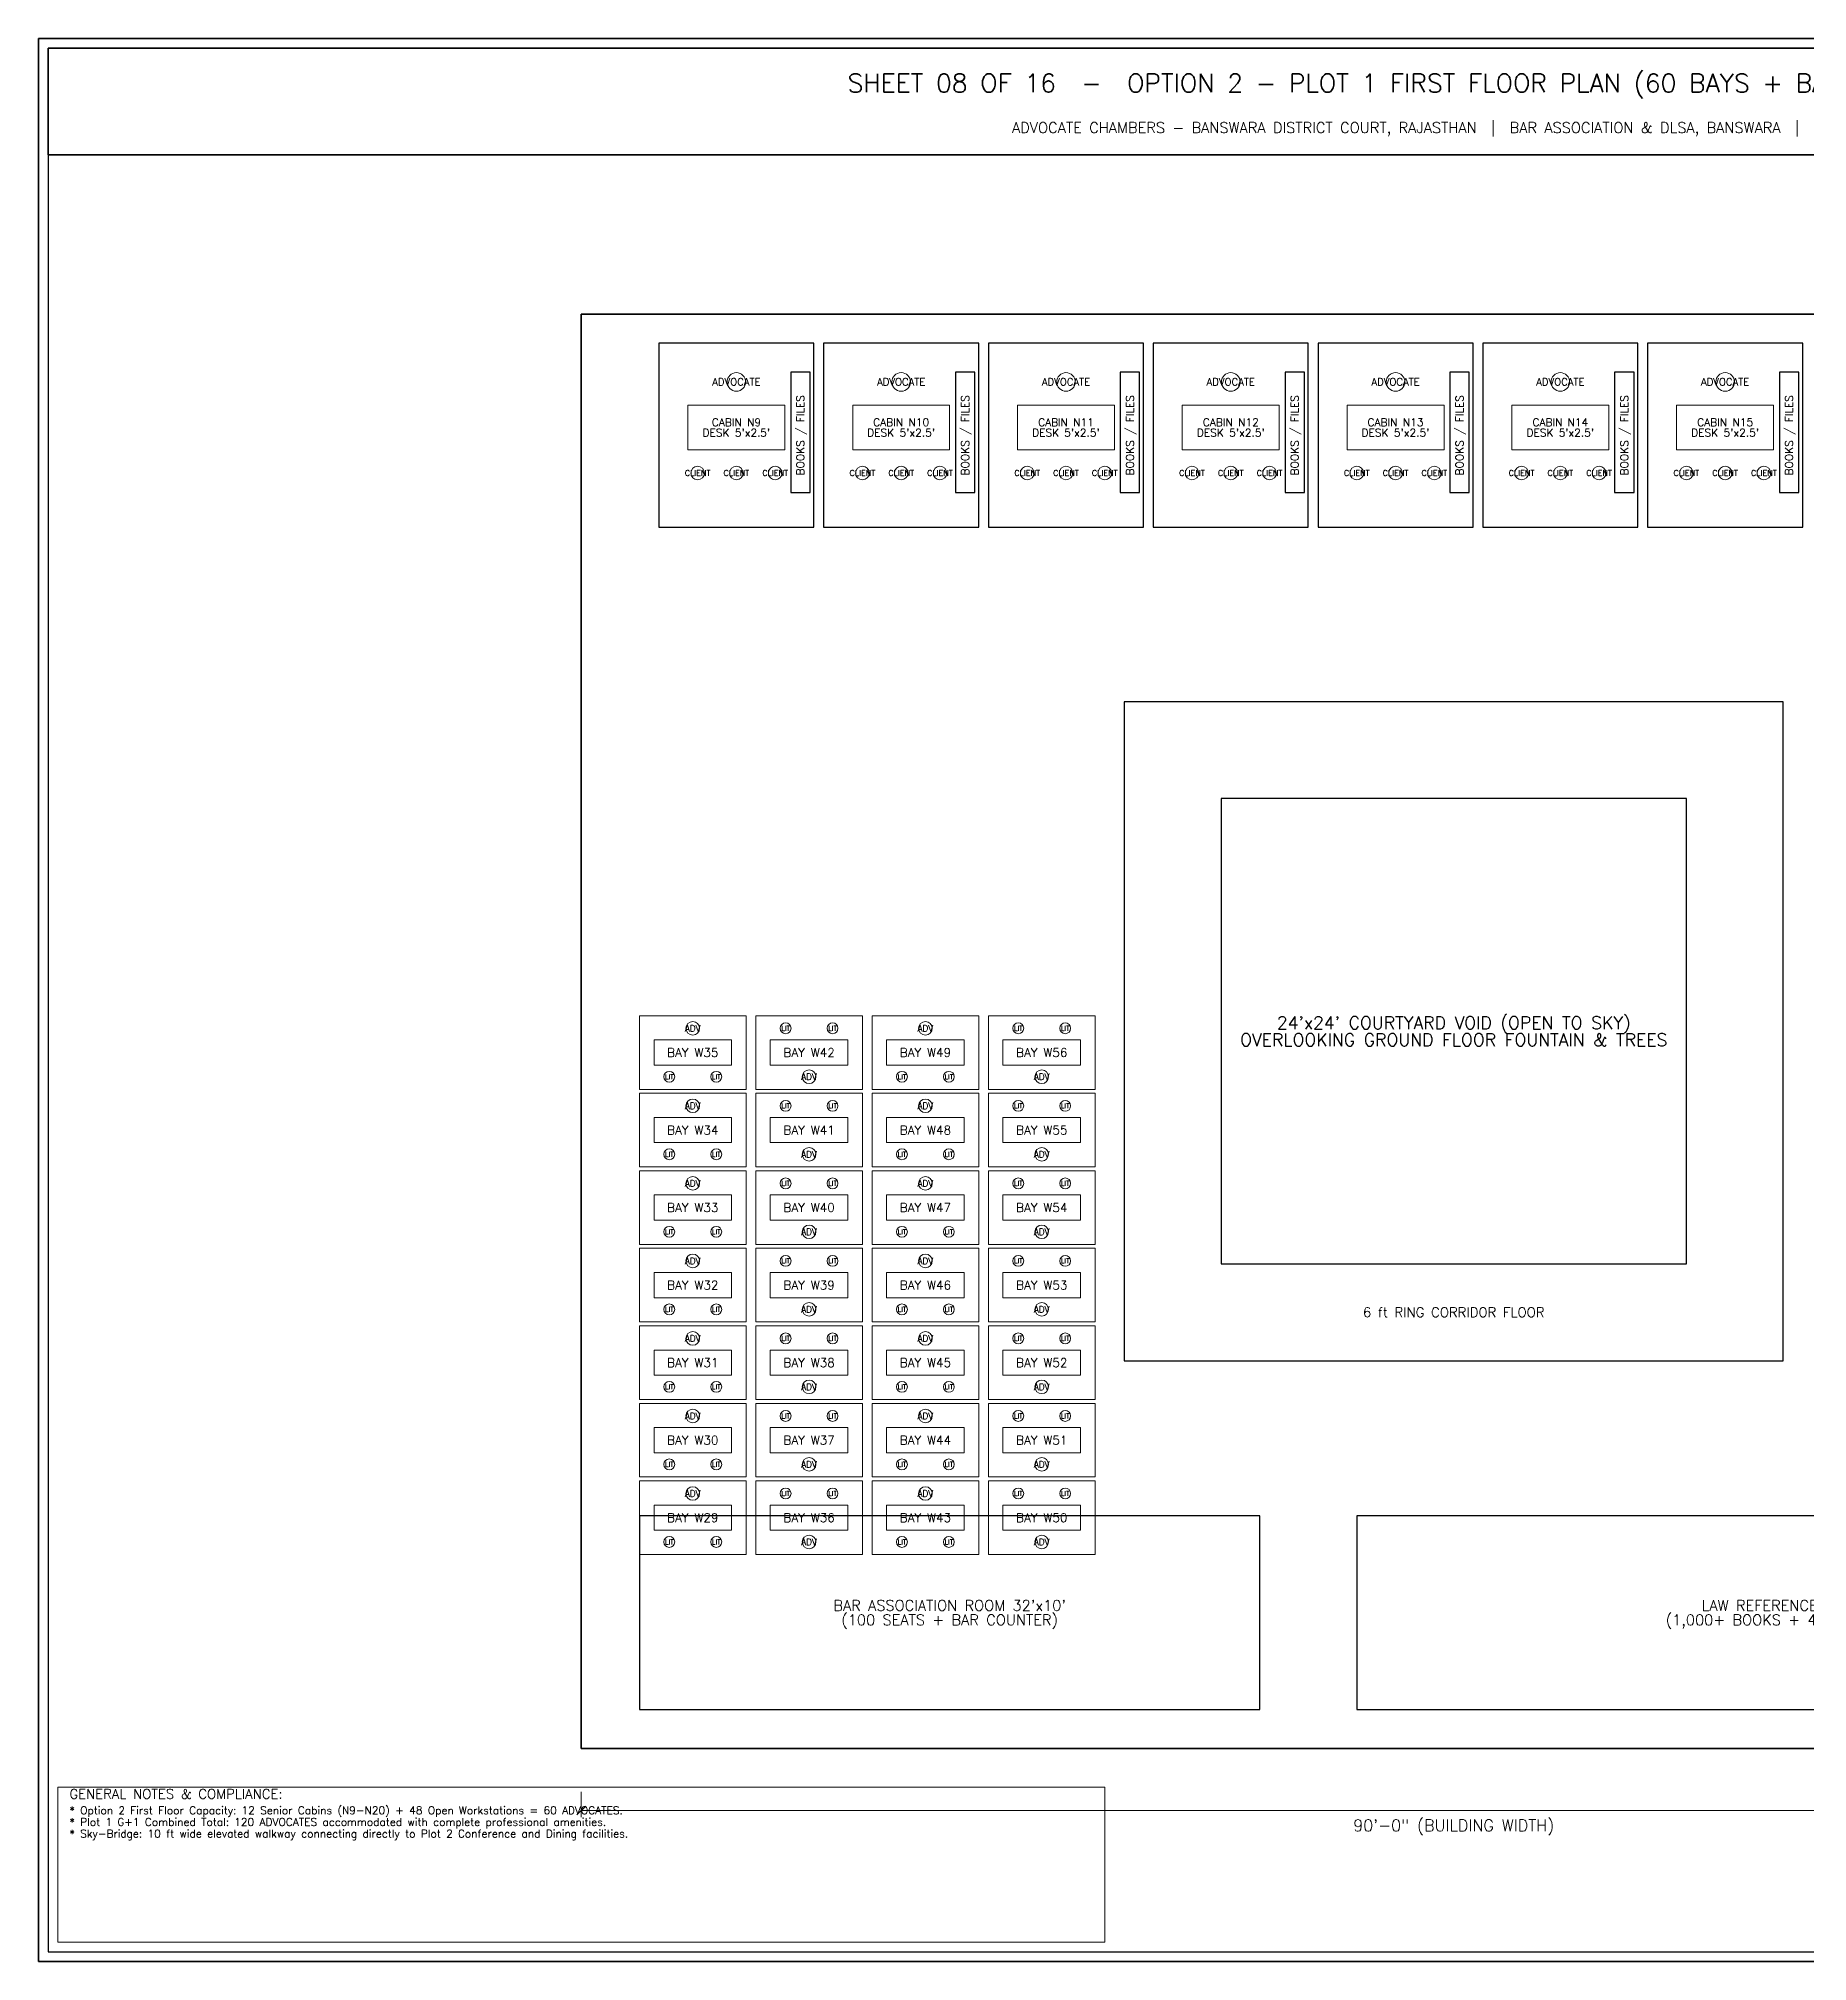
# Model space of a CAD drawing. Header units: inches. Extents: x 0 to 1800, y 0 to 1191.
# Drawn here: x 0 to 1095, y 0 to 1191 of the extents above; entities that cross this region are included whole.
import ezdxf
from ezdxf.enums import TextEntityAlignment as Align

# ---------------------------------------------------------------- set-up
doc = ezdxf.new("R2010")
doc.units = ezdxf.units.IN
doc.header["$MEASUREMENT"] = 0
for name, color, linetype in [('A-BAY', 3, 'Continuous'), ('A-DIM', 4, 'Continuous'), ('A-DOOR', 2, 'Continuous'), ('A-FURN', 1, 'Continuous'), ('A-JALI', 6, 'Continuous'), ('A-TEXT', 7, 'Continuous'), ('A-TEXT-TTL', 7, 'Continuous'), ('A-TTLB', 7, 'Continuous'), ('A-WALL', 7, 'Continuous')]:
    doc.layers.add(name, color=color, linetype=linetype)
doc.styles.add('SIMPLEX', font='simplex.shx')

msp = doc.modelspace()

# ---------------------------------------------------------------- linework, layer by layer
at = {"layer": 'A-BAY', "lineweight": 15}
for p, q in [((438, 540), (438, 585.6)), ((510, 540), (510, 585.6)), ((582, 540), (582, 585.6)), ((654, 540), (654, 585.6)), ((372, 540), (438, 540)), ((438, 492), (438, 537.6)), ((444, 540), (510, 540)), ((510, 492), (510, 537.6)), ((516, 540), (582, 540)), ((582, 492), (582, 537.6)), ((588, 540), (654, 540)), ((654, 492), (654, 537.6)), ((372, 492), (438, 492)), ((438, 444), (438, 489.6)), ((444, 492), (510, 492)), ((510, 444), (510, 489.6)), ((516, 492), (582, 492)), ((582, 444), (582, 489.6)), ((588, 492), (654, 492)), ((654, 444), (654, 489.6)), ((372, 444), (438, 444)), ((438, 396), (438, 441.6)), ((444, 444), (510, 444)), ((510, 396), (510, 441.6)), ((516, 444), (582, 444)), ((582, 396), (582, 441.6)), ((588, 444), (654, 444)), ((654, 396), (654, 441.6)), ((372, 396), (438, 396)), ((438, 348), (438, 393.6)), ((444, 396), (510, 396)), ((510, 348), (510, 393.6)), ((516, 396), (582, 396)), ((582, 348), (582, 393.6)), ((588, 396), (654, 396)), ((654, 348), (654, 393.6)), ((372, 348), (438, 348)), ((438, 300), (438, 345.6)), ((444, 348), (510, 348)), ((510, 300), (510, 345.6)), ((516, 348), (582, 348)), ((582, 300), (582, 345.6)), ((588, 348), (654, 348)), ((654, 300), (654, 345.6)), ((372, 300), (438, 300)), ((444, 300), (510, 300)), ((516, 300), (582, 300)), ((588, 300), (654, 300)), ((438, 252), (438, 297.6)), ((510, 252), (510, 297.6)), ((582, 252), (582, 297.6)), ((654, 252), (654, 297.6)), ((372, 252), (438, 252)), ((444, 252), (510, 252)), ((516, 252), (582, 252)), ((588, 252), (654, 252))]:
    msp.add_line(p, q, dxfattribs=at)
at = {"layer": 'A-DIM', "lineweight": 30}
msp.add_line((333.3, 90.9), (338.7, 96.3), dxfattribs=at)
at = {"layer": 'A-DIM', "lineweight": 13}
msp.add_line((336, 105), (336, 89.4), dxfattribs=at)
at = {"layer": 'A-DIM', "lineweight": 18}
msp.add_line((336, 93.6), (1416, 93.6), dxfattribs=at)
at = {"layer": 'A-DOOR', "lineweight": 30}
for p, q in [((384, 888), (420, 888)), ((486, 888), (522, 888)), ((588, 888), (624, 888)), ((690, 888), (726, 888)), ((792, 888), (828, 888)), ((894, 888), (930, 888)), ((996, 888), (1032, 888))]:
    msp.add_line(p, q, dxfattribs=at)
at = {"layer": 'A-FURN'}
for p, q in [((477.6, 984), (465.6, 984)), ((465.6, 984), (465.6, 909.6)), ((477.6, 909.6), (477.6, 984)), ((579.6, 984), (567.6, 984)), ((567.6, 984), (567.6, 909.6)), ((579.6, 909.6), (579.6, 984)), ((681.6, 984), (669.6, 984)), ((669.6, 984), (669.6, 909.6)), ((681.6, 909.6), (681.6, 984)), ((783.6, 984), (771.6, 984)), ((771.6, 984), (771.6, 909.6)), ((783.6, 909.6), (783.6, 984)), ((885.6, 984), (873.6, 984)), ((873.6, 984), (873.6, 909.6)), ((885.6, 909.6), (885.6, 984)), ((987.6, 984), (975.6, 984)), ((975.6, 984), (975.6, 909.6)), ((987.6, 909.6), (987.6, 984)), ((1089.6, 984), (1077.6, 984)), ((1077.6, 984), (1077.6, 909.6)), ((1089.6, 909.6), (1089.6, 984)), ((465.6, 909.6), (477.6, 909.6)), ((567.6, 909.6), (579.6, 909.6)), ((669.6, 909.6), (681.6, 909.6)), ((771.6, 909.6), (783.6, 909.6)), ((873.6, 909.6), (885.6, 909.6)), ((975.6, 909.6), (987.6, 909.6)), ((1077.6, 909.6), (1089.6, 909.6)), ((756, 276), (372, 276)), ((372, 276), (372, 156)), ((756, 156), (756, 276)), ((1392, 276), (816, 276)), ((816, 276), (816, 156)), ((372, 156), (756, 156)), ((816, 156), (1392, 156))]:
    msp.add_line(p, q, dxfattribs=at)
at = {"layer": 'A-FURN', "lineweight": 20}
for p, q in [((462, 963.6), (402, 963.6)), ((402, 963.6), (402, 936)), ((462, 936), (462, 963.6)), ((564, 963.6), (504, 963.6)), ((504, 963.6), (504, 936)), ((564, 936), (564, 963.6)), ((666, 963.6), (606, 963.6)), ((606, 963.6), (606, 936)), ((666, 936), (666, 963.6)), ((768, 963.6), (708, 963.6)), ((708, 963.6), (708, 936)), ((768, 936), (768, 963.6)), ((870, 963.6), (810, 963.6)), ((810, 963.6), (810, 936)), ((870, 936), (870, 963.6)), ((972, 963.6), (912, 963.6)), ((912, 963.6), (912, 936)), ((972, 936), (972, 963.6)), ((1074, 963.6), (1014, 963.6)), ((1014, 963.6), (1014, 936)), ((1074, 936), (1074, 963.6)), ((402, 936), (462, 936)), ((504, 936), (564, 936)), ((606, 936), (666, 936)), ((708, 936), (768, 936)), ((810, 936), (870, 936)), ((912, 936), (972, 936)), ((1014, 936), (1074, 936)), ((429, 570.6), (381, 570.6)), ((381, 570.6), (381, 555)), ((429, 555), (429, 570.6)), ((501, 570.6), (453, 570.6)), ((453, 570.6), (453, 555)), ((501, 555), (501, 570.6)), ((573, 570.6), (525, 570.6)), ((525, 570.6), (525, 555)), ((573, 555), (573, 570.6)), ((645, 570.6), (597, 570.6)), ((597, 570.6), (597, 555)), ((645, 555), (645, 570.6)), ((381, 555), (429, 555)), ((453, 555), (501, 555)), ((525, 555), (573, 555)), ((597, 555), (645, 555)), ((429, 522.6), (381, 522.6)), ((381, 522.6), (381, 507)), ((429, 507), (429, 522.6)), ((501, 522.6), (453, 522.6)), ((453, 522.6), (453, 507)), ((501, 507), (501, 522.6)), ((573, 522.6), (525, 522.6)), ((525, 522.6), (525, 507)), ((573, 507), (573, 522.6)), ((645, 522.6), (597, 522.6)), ((597, 522.6), (597, 507)), ((645, 507), (645, 522.6)), ((381, 507), (429, 507)), ((453, 507), (501, 507)), ((525, 507), (573, 507)), ((597, 507), (645, 507)), ((429, 474.6), (381, 474.6)), ((381, 474.6), (381, 459)), ((429, 459), (429, 474.6)), ((501, 474.6), (453, 474.6)), ((453, 474.6), (453, 459)), ((501, 459), (501, 474.6)), ((573, 474.6), (525, 474.6)), ((525, 474.6), (525, 459)), ((573, 459), (573, 474.6)), ((645, 474.6), (597, 474.6)), ((597, 474.6), (597, 459)), ((645, 459), (645, 474.6)), ((381, 459), (429, 459)), ((453, 459), (501, 459)), ((525, 459), (573, 459)), ((597, 459), (645, 459)), ((429, 426.6), (381, 426.6)), ((381, 426.6), (381, 411)), ((429, 411), (429, 426.6)), ((501, 426.6), (453, 426.6)), ((453, 426.6), (453, 411)), ((501, 411), (501, 426.6)), ((573, 426.6), (525, 426.6)), ((525, 426.6), (525, 411)), ((573, 411), (573, 426.6)), ((645, 426.6), (597, 426.6)), ((597, 426.6), (597, 411)), ((645, 411), (645, 426.6)), ((381, 411), (429, 411)), ((453, 411), (501, 411)), ((525, 411), (573, 411)), ((597, 411), (645, 411)), ((429, 378.6), (381, 378.6)), ((381, 378.6), (381, 363)), ((429, 363), (429, 378.6)), ((501, 378.6), (453, 378.6)), ((453, 378.6), (453, 363)), ((501, 363), (501, 378.6)), ((573, 378.6), (525, 378.6)), ((525, 378.6), (525, 363)), ((573, 363), (573, 378.6)), ((645, 378.6), (597, 378.6)), ((597, 378.6), (597, 363)), ((645, 363), (645, 378.6)), ((381, 363), (429, 363)), ((453, 363), (501, 363)), ((525, 363), (573, 363)), ((597, 363), (645, 363)), ((429, 330.6), (381, 330.6)), ((381, 330.6), (381, 315)), ((429, 315), (429, 330.6)), ((501, 330.6), (453, 330.6)), ((453, 330.6), (453, 315)), ((501, 315), (501, 330.6)), ((573, 330.6), (525, 330.6)), ((525, 330.6), (525, 315)), ((573, 315), (573, 330.6)), ((645, 330.6), (597, 330.6)), ((597, 330.6), (597, 315)), ((645, 315), (645, 330.6)), ((381, 315), (429, 315)), ((453, 315), (501, 315)), ((525, 315), (573, 315)), ((597, 315), (645, 315)), ((429, 282.6), (381, 282.6)), ((381, 282.6), (381, 267)), ((429, 267), (429, 282.6)), ((501, 282.6), (453, 282.6)), ((453, 282.6), (453, 267)), ((501, 267), (501, 282.6)), ((573, 282.6), (525, 282.6)), ((525, 282.6), (525, 267)), ((573, 267), (573, 282.6)), ((645, 282.6), (597, 282.6)), ((597, 282.6), (597, 267)), ((645, 267), (645, 282.6)), ((381, 267), (429, 267)), ((453, 267), (501, 267)), ((525, 267), (573, 267)), ((597, 267), (645, 267))]:
    msp.add_line(p, q, dxfattribs=at)
for centre in [(432, 978), (534, 978), (636, 978), (738, 978), (840, 978), (942, 978), (1044, 978)]:
    msp.add_circle(centre, 5.76, dxfattribs=at)
at = {"layer": 'A-FURN', "lineweight": 15}
for centre, radius in [((408, 921.6), 4.2), ((432, 921.6), 4.2), ((456, 921.6), 4.2), ((510, 921.6), 4.2), ((534, 921.6), 4.2), ((558, 921.6), 4.2), ((612, 921.6), 4.2), ((636, 921.6), 4.2), ((660, 921.6), 4.2), ((714, 921.6), 4.2), ((738, 921.6), 4.2), ((762, 921.6), 4.2), ((816, 921.6), 4.2), ((840, 921.6), 4.2), ((864, 921.6), 4.2), ((918, 921.6), 4.2), ((942, 921.6), 4.2), ((966, 921.6), 4.2), ((1020, 921.6), 4.2), ((1044, 921.6), 4.2), ((1068, 921.6), 4.2), ((462.48, 577.8), 3.36), ((491.52, 577.8), 3.36), ((606.48, 577.8), 3.36), ((635.52, 577.8), 3.36), ((390.48, 547.8), 3.36), ((419.52, 547.8), 3.36), ((534.48, 547.8), 3.36), ((563.52, 547.8), 3.36), ((462.48, 529.8), 3.36), ((491.52, 529.8), 3.36), ((606.48, 529.8), 3.36), ((635.52, 529.8), 3.36), ((390.48, 499.8), 3.36), ((419.52, 499.8), 3.36), ((534.48, 499.8), 3.36), ((563.52, 499.8), 3.36), ((462.48, 481.8), 3.36), ((491.52, 481.8), 3.36), ((606.48, 481.8), 3.36), ((635.52, 481.8), 3.36), ((390.48, 451.8), 3.36), ((419.52, 451.8), 3.36), ((534.48, 451.8), 3.36), ((563.52, 451.8), 3.36), ((462.48, 433.8), 3.36), ((491.52, 433.8), 3.36), ((606.48, 433.8), 3.36), ((635.52, 433.8), 3.36), ((390.48, 403.8), 3.36), ((419.52, 403.8), 3.36), ((534.48, 403.8), 3.36), ((563.52, 403.8), 3.36), ((462.48, 385.8), 3.36), ((491.52, 385.8), 3.36), ((606.48, 385.8), 3.36), ((635.52, 385.8), 3.36), ((390.48, 355.8), 3.36), ((419.52, 355.8), 3.36), ((534.48, 355.8), 3.36), ((563.52, 355.8), 3.36), ((462.48, 337.8), 3.36), ((491.52, 337.8), 3.36), ((606.48, 337.8), 3.36), ((635.52, 337.8), 3.36), ((390.48, 307.8), 3.36), ((419.52, 307.8), 3.36), ((534.48, 307.8), 3.36), ((563.52, 307.8), 3.36), ((462.48, 289.8), 3.36), ((491.52, 289.8), 3.36), ((606.48, 289.8), 3.36), ((635.52, 289.8), 3.36), ((390.48, 259.8), 3.36), ((419.52, 259.8), 3.36), ((534.48, 259.8), 3.36), ((563.52, 259.8), 3.36)]:
    msp.add_circle(centre, radius, dxfattribs=at)
at = {"layer": 'A-FURN', "lineweight": 18}
for centre in [(405, 577.8), (549, 577.8), (477, 547.8), (621, 547.8), (405, 529.8), (549, 529.8), (477, 499.8), (621, 499.8), (405, 481.8), (549, 481.8), (477, 451.8), (621, 451.8), (405, 433.8), (549, 433.8), (477, 403.8), (621, 403.8), (405, 385.8), (549, 385.8), (477, 355.8), (621, 355.8), (405, 337.8), (549, 337.8), (477, 307.8), (621, 307.8), (405, 289.8), (549, 289.8), (477, 259.8), (621, 259.8)]:
    msp.add_circle(centre, 4.2, dxfattribs=at)
at = {"layer": 'A-JALI', "lineweight": 30}
for p, q in [((1020, 720), (732, 720)), ((732, 720), (732, 432)), ((1020, 432), (1020, 720)), ((732, 432), (1020, 432))]:
    msp.add_line(p, q, dxfattribs=at)
at = {"layer": 'A-JALI', "lineweight": 20}
for p, q in [((372, 585.6), (438, 585.6)), ((372, 540), (372, 585.6)), ((444, 585.6), (510, 585.6)), ((444, 540), (444, 585.6)), ((516, 585.6), (582, 585.6)), ((516, 540), (516, 585.6)), ((588, 585.6), (654, 585.6)), ((588, 540), (588, 585.6)), ((372, 537.6), (438, 537.6)), ((372, 492), (372, 537.6)), ((444, 537.6), (510, 537.6)), ((444, 492), (444, 537.6)), ((516, 537.6), (582, 537.6)), ((516, 492), (516, 537.6)), ((588, 537.6), (654, 537.6)), ((588, 492), (588, 537.6)), ((372, 489.6), (438, 489.6)), ((372, 444), (372, 489.6)), ((444, 489.6), (510, 489.6)), ((444, 444), (444, 489.6)), ((516, 489.6), (582, 489.6)), ((516, 444), (516, 489.6)), ((588, 489.6), (654, 489.6)), ((588, 444), (588, 489.6)), ((372, 441.6), (438, 441.6)), ((372, 396), (372, 441.6)), ((444, 441.6), (510, 441.6)), ((444, 396), (444, 441.6)), ((516, 441.6), (582, 441.6)), ((516, 396), (516, 441.6)), ((588, 441.6), (654, 441.6)), ((588, 396), (588, 441.6)), ((372, 393.6), (438, 393.6)), ((372, 348), (372, 393.6)), ((444, 393.6), (510, 393.6)), ((444, 348), (444, 393.6)), ((516, 393.6), (582, 393.6)), ((516, 348), (516, 393.6)), ((588, 393.6), (654, 393.6)), ((588, 348), (588, 393.6)), ((372, 345.6), (438, 345.6)), ((372, 300), (372, 345.6)), ((444, 345.6), (510, 345.6)), ((444, 300), (444, 345.6)), ((516, 345.6), (582, 345.6)), ((516, 300), (516, 345.6)), ((588, 345.6), (654, 345.6)), ((588, 300), (588, 345.6)), ((372, 297.6), (438, 297.6)), ((372, 252), (372, 297.6)), ((444, 297.6), (510, 297.6)), ((444, 252), (444, 297.6)), ((516, 297.6), (582, 297.6)), ((516, 252), (516, 297.6)), ((588, 297.6), (654, 297.6)), ((588, 252), (588, 297.6))]:
    msp.add_line(p, q, dxfattribs=at)
at = {"layer": 'A-TTLB', "lineweight": 50}
for p, q in [((1800, 1190.66), (0, 1190.66)), ((0, 1190.66), (0, 0)), ((0, 0), (1800, 0))]:
    msp.add_line(p, q, dxfattribs=at)
at = {"layer": 'A-TTLB', "lineweight": 25}
for p, q in [((1794, 1184.66), (6, 1184.66)), ((6, 1184.66), (6, 6)), ((6, 6), (1794, 6))]:
    msp.add_line(p, q, dxfattribs=at)
at = {"layer": 'A-TTLB', "lineweight": 35}
for p, q in [((1794, 1184.66), (6, 1184.66)), ((6, 1184.66), (6, 1118.66)), ((6, 1118.66), (1794, 1118.66))]:
    msp.add_line(p, q, dxfattribs=at)
at = {"layer": 'A-TTLB', "lineweight": 20}
for p, q in [((660, 108), (12, 108)), ((12, 108), (12, 12)), ((660, 12), (660, 108)), ((12, 12), (660, 12))]:
    msp.add_line(p, q, dxfattribs=at)
at = {"layer": 'A-WALL', "lineweight": 50}
for p, q in [((1416, 1020), (336, 1020)), ((336, 1020), (336, 132)), ((336, 132), (1416, 132))]:
    msp.add_line(p, q, dxfattribs=at)
at = {"layer": 'A-WALL', "lineweight": 30}
for p, q in [((480, 1002), (384, 1002)), ((384, 1002), (384, 888)), ((480, 888), (480, 1002)), ((582, 1002), (486, 1002)), ((486, 1002), (486, 888)), ((582, 888), (582, 1002)), ((684, 1002), (588, 1002)), ((588, 1002), (588, 888)), ((684, 888), (684, 1002)), ((786, 1002), (690, 1002)), ((690, 1002), (690, 888)), ((786, 888), (786, 1002)), ((888, 1002), (792, 1002)), ((792, 1002), (792, 888)), ((888, 888), (888, 1002)), ((990, 1002), (894, 1002)), ((894, 1002), (894, 888)), ((990, 888), (990, 1002)), ((1092, 1002), (996, 1002)), ((996, 1002), (996, 888)), ((1092, 888), (1092, 1002)), ((384, 888), (480, 888)), ((486, 888), (582, 888)), ((588, 888), (684, 888)), ((690, 888), (786, 888)), ((792, 888), (888, 888)), ((894, 888), (990, 888)), ((996, 888), (1092, 888))]:
    msp.add_line(p, q, dxfattribs=at)
at = {"layer": 'A-WALL', "lineweight": 25}
for p, q in [((1080, 780), (672, 780)), ((672, 780), (672, 372)), ((1080, 372), (1080, 780)), ((672, 372), (1080, 372))]:
    msp.add_line(p, q, dxfattribs=at)

# ---------------------------------------------------------------- texts
at = {"layer": 'A-BAY', "style": 'SIMPLEX'}
for s, p in [('BAY W35', (405, 562.8)), ('BAY W42', (477, 562.8)), ('BAY W49', (549, 562.8)), ('BAY W56', (621, 562.8)), ('BAY W34', (405, 514.8)), ('BAY W41', (477, 514.8)), ('BAY W48', (549, 514.8)), ('BAY W55', (621, 514.8)), ('BAY W33', (405, 466.8)), ('BAY W40', (477, 466.8)), ('BAY W47', (549, 466.8)), ('BAY W54', (621, 466.8)), ('BAY W32', (405, 418.8)), ('BAY W39', (477, 418.8)), ('BAY W46', (549, 418.8)), ('BAY W53', (621, 418.8)), ('BAY W31', (405, 370.8)), ('BAY W38', (477, 370.8)), ('BAY W45', (549, 370.8)), ('BAY W52', (621, 370.8)), ('BAY W30', (405, 322.8)), ('BAY W37', (477, 322.8)), ('BAY W44', (549, 322.8)), ('BAY W51', (621, 322.8)), ('BAY W29', (405, 274.8)), ('BAY W36', (477, 274.8)), ('BAY W43', (549, 274.8)), ('BAY W50', (621, 274.8))]:
    msp.add_text(s, height=5.4, dxfattribs=at).set_placement(p, align=Align.MIDDLE_CENTER)
at = {"layer": 'A-DIM', "style": 'SIMPLEX'}
msp.add_text('90\'-0" (BUILDING WIDTH)', height=7.2, dxfattribs=at).set_placement((876, 87.84), align=Align.TOP_CENTER)
at = {"layer": 'A-FURN', "style": 'SIMPLEX'}
for s, height, p in [('ADVOCATE', 4.56, (432, 978)), ('ADVOCATE', 4.56, (534, 978)), ('ADVOCATE', 4.56, (636, 978)), ('ADVOCATE', 4.56, (738, 978)), ('ADVOCATE', 4.56, (840, 978)), ('ADVOCATE', 4.56, (942, 978)), ('ADVOCATE', 4.56, (1044, 978)), ('CABIN N9', 4.8, (432, 953.04)), ('CABIN N10', 4.8, (534, 953.04)), ('CABIN N11', 4.8, (636, 953.04)), ('CABIN N12', 4.8, (738, 953.04)), ('CABIN N13', 4.8, (840, 953.04)), ('CABIN N14', 4.8, (942, 953.04)), ('CABIN N15', 4.8, (1044, 953.04)), ("DESK 5'x2.5'", 4.8, (432, 946.56)), ("DESK 5'x2.5'", 4.8, (534, 946.56)), ("DESK 5'x2.5'", 4.8, (636, 946.56)), ("DESK 5'x2.5'", 4.8, (738, 946.56)), ("DESK 5'x2.5'", 4.8, (840, 946.56)), ("DESK 5'x2.5'", 4.8, (942, 946.56)), ("DESK 5'x2.5'", 4.8, (1044, 946.56)), ('CLIENT', 3.6, (408, 921.6)), ('CLIENT', 3.6, (432, 921.6)), ('CLIENT', 3.6, (456, 921.6)), ('CLIENT', 3.6, (510, 921.6)), ('CLIENT', 3.6, (534, 921.6)), ('CLIENT', 3.6, (558, 921.6)), ('CLIENT', 3.6, (612, 921.6)), ('CLIENT', 3.6, (636, 921.6)), ('CLIENT', 3.6, (660, 921.6)), ('CLIENT', 3.6, (714, 921.6)), ('CLIENT', 3.6, (738, 921.6)), ('CLIENT', 3.6, (762, 921.6)), ('CLIENT', 3.6, (816, 921.6)), ('CLIENT', 3.6, (840, 921.6)), ('CLIENT', 3.6, (864, 921.6)), ('CLIENT', 3.6, (918, 921.6)), ('CLIENT', 3.6, (942, 921.6)), ('CLIENT', 3.6, (966, 921.6)), ('CLIENT', 3.6, (1020, 921.6)), ('CLIENT', 3.6, (1044, 921.6)), ('CLIENT', 3.6, (1068, 921.6)), ('ADV', 3.96, (405, 577.8)), ('LIT', 3, (462.48, 577.8)), ('LIT', 3, (491.52, 577.8)), ('ADV', 3.96, (549, 577.8)), ('LIT', 3, (606.48, 577.8)), ('LIT', 3, (635.52, 577.8)), ('LIT', 3, (390.48, 547.8)), ('LIT', 3, (419.52, 547.8)), ('ADV', 3.96, (477, 547.8)), ('LIT', 3, (534.48, 547.8)), ('LIT', 3, (563.52, 547.8)), ('ADV', 3.96, (621, 547.8)), ('ADV', 3.96, (405, 529.8)), ('LIT', 3, (462.48, 529.8)), ('LIT', 3, (491.52, 529.8)), ('ADV', 3.96, (549, 529.8)), ('LIT', 3, (606.48, 529.8)), ('LIT', 3, (635.52, 529.8)), ('LIT', 3, (390.48, 499.8)), ('LIT', 3, (419.52, 499.8)), ('ADV', 3.96, (477, 499.8)), ('LIT', 3, (534.48, 499.8)), ('LIT', 3, (563.52, 499.8)), ('ADV', 3.96, (621, 499.8)), ('ADV', 3.96, (405, 481.8)), ('LIT', 3, (462.48, 481.8)), ('LIT', 3, (491.52, 481.8)), ('ADV', 3.96, (549, 481.8)), ('LIT', 3, (606.48, 481.8)), ('LIT', 3, (635.52, 481.8)), ('LIT', 3, (390.48, 451.8)), ('LIT', 3, (419.52, 451.8)), ('ADV', 3.96, (477, 451.8)), ('LIT', 3, (534.48, 451.8)), ('LIT', 3, (563.52, 451.8)), ('ADV', 3.96, (621, 451.8)), ('ADV', 3.96, (405, 433.8)), ('LIT', 3, (462.48, 433.8)), ('LIT', 3, (491.52, 433.8)), ('ADV', 3.96, (549, 433.8)), ('LIT', 3, (606.48, 433.8)), ('LIT', 3, (635.52, 433.8)), ('LIT', 3, (390.48, 403.8)), ('LIT', 3, (419.52, 403.8)), ('ADV', 3.96, (477, 403.8)), ('LIT', 3, (534.48, 403.8)), ('LIT', 3, (563.52, 403.8)), ('ADV', 3.96, (621, 403.8)), ('ADV', 3.96, (405, 385.8)), ('LIT', 3, (462.48, 385.8)), ('LIT', 3, (491.52, 385.8)), ('ADV', 3.96, (549, 385.8)), ('LIT', 3, (606.48, 385.8)), ('LIT', 3, (635.52, 385.8)), ('LIT', 3, (390.48, 355.8)), ('LIT', 3, (419.52, 355.8)), ('ADV', 3.96, (477, 355.8)), ('LIT', 3, (534.48, 355.8)), ('LIT', 3, (563.52, 355.8)), ('ADV', 3.96, (621, 355.8)), ('ADV', 3.96, (405, 337.8)), ('LIT', 3, (462.48, 337.8)), ('LIT', 3, (491.52, 337.8)), ('ADV', 3.96, (549, 337.8)), ('LIT', 3, (606.48, 337.8)), ('LIT', 3, (635.52, 337.8)), ('ADV', 3.96, (477, 307.8)), ('ADV', 3.96, (621, 307.8)), ('LIT', 3, (390.48, 307.8)), ('LIT', 3, (419.52, 307.8)), ('LIT', 3, (534.48, 307.8)), ('LIT', 3, (563.52, 307.8)), ('ADV', 3.96, (405, 289.8)), ('LIT', 3, (462.48, 289.8)), ('LIT', 3, (491.52, 289.8)), ('ADV', 3.96, (549, 289.8)), ('LIT', 3, (606.48, 289.8)), ('LIT', 3, (635.52, 289.8)), ('LIT', 3, (390.48, 259.8)), ('LIT', 3, (419.52, 259.8)), ('ADV', 3.96, (477, 259.8)), ('LIT', 3, (534.48, 259.8)), ('LIT', 3, (563.52, 259.8)), ('ADV', 3.96, (621, 259.8))]:
    msp.add_text(s, height=height, dxfattribs=at).set_placement(p, align=Align.MIDDLE_CENTER)
for p in [(471.6, 945), (573.6, 945), (675.6, 945), (777.6, 945), (879.6, 945), (981.6, 945), (1083.6, 945)]:
    msp.add_text('BOOKS / FILES', height=4.8, rotation=90, dxfattribs=at).set_placement(p, align=Align.MIDDLE_CENTER)
at = {"layer": 'A-TEXT', "style": 'SIMPLEX'}
for s, p in [('* Option 2 First Floor Capacity: 12 Senior Cabins (N9-N20) + 48 Open Workstations = 60 ADVOCATES.', (19.2, 91.2)), ('* Plot 1 G+1 Combined Total: 120 ADVOCATES accommodated with complete professional amenities.', (19.2, 84)), ('* Sky-Bridge: 10 ft wide elevated walkway connecting directly to Plot 2 Conference and Dining facilities.', (19.2, 76.8))]:
    msp.add_text(s, height=4.8, dxfattribs=at).set_placement(p)
at = {"layer": 'A-TEXT-TTL', "style": 'SIMPLEX'}
for s, height, p in [('SHEET 08 OF 16  -  OPTION 2 - PLOT 1 FIRST FLOOR PLAN (60 BAYS + BAR ROOM + SKY-BRIDGE)', 11.4, (900, 1163.06)), ('ADVOCATE CHAMBERS - BANSWARA DISTRICT COURT, RAJASTHAN  |  BAR ASSOCIATION & DLSA, BANSWARA  |  SCALE: 1/8" = 1\'-0"', 6.6, (900, 1135.46)), ("24'x24' COURTYARD VOID (OPEN TO SKY)", 7.8, (876, 581.26)), ('OVERLOOKING GROUND FLOOR FOUNTAIN & TREES', 7.8, (876, 570.74)), ('6 ft RING CORRIDOR FLOOR', 6, (876, 402)), ("BAR ASSOCIATION ROOM 32'x10'", 6.6, (564, 220.46)), ('(100 SEATS + BAR COUNTER)', 6.6, (564, 211.55)), ('(1,000+ BOOKS + 4 COMPUTER STATIONS)', 6.6, (1104, 211.55)), ("LAW REFERENCE LIBRARY 48'x10'", 6.6, (1104, 220.46))]:
    msp.add_text(s, height=height, dxfattribs=at).set_placement(p, align=Align.MIDDLE_CENTER)
msp.add_text('GENERAL NOTES & COMPLIANCE:', height=6, dxfattribs=at).set_placement((19.2, 100.8))

doc.saveas('drawing.dxf')
